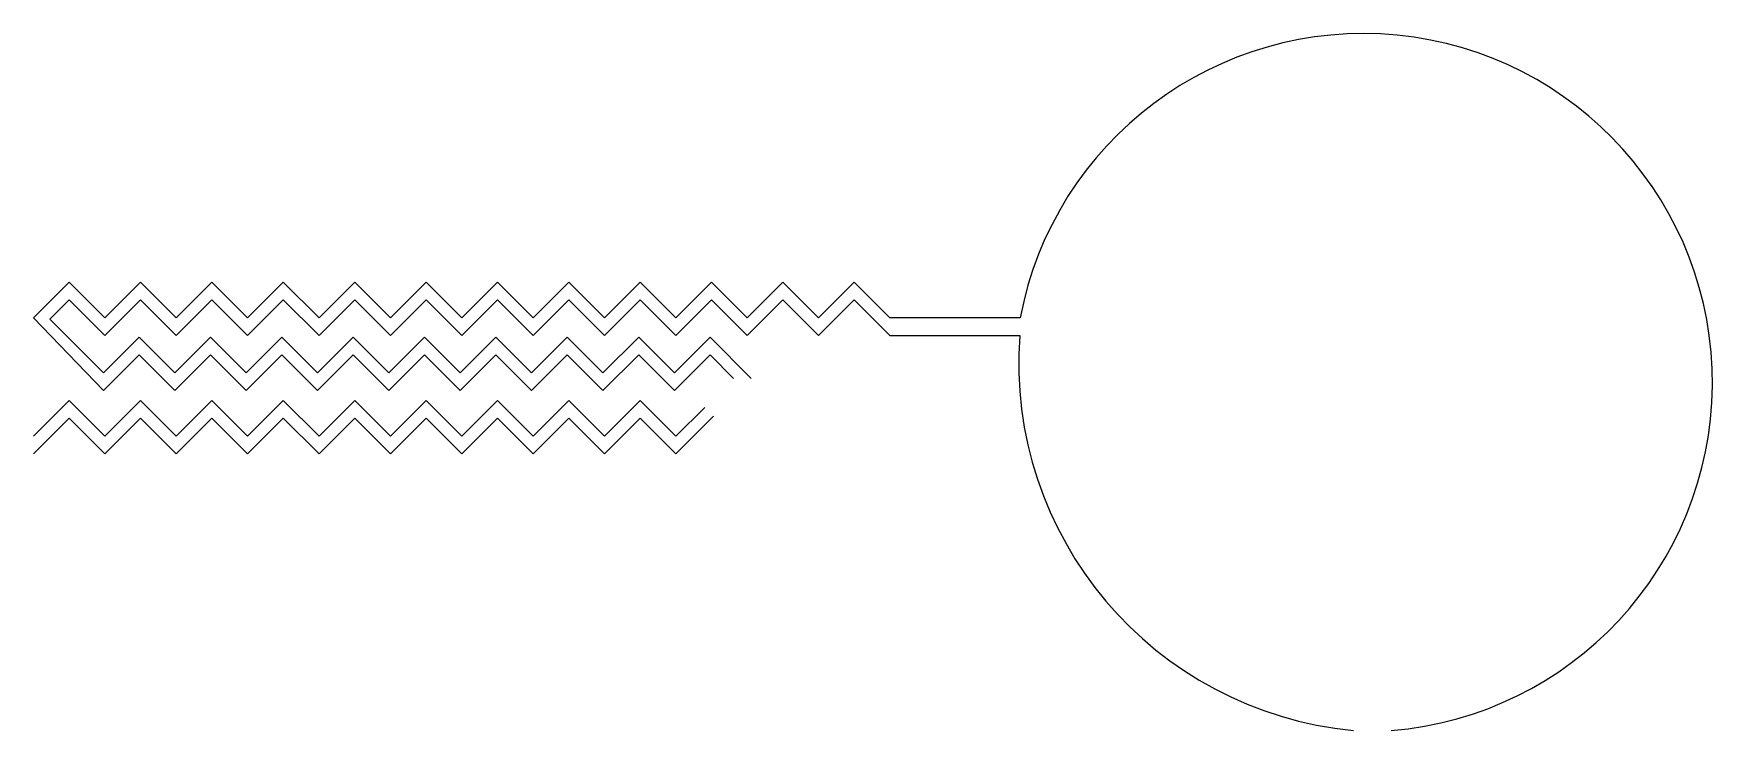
# Model space of a CAD drawing. Extents: x -144.16 to -134.75, y -82.86 to -78.96.
import ezdxf

# ---------------------------------------------------------------- set-up
doc = ezdxf.new("R2010")
doc.units = 0
doc.header["$MEASUREMENT"] = 0
doc.layers.get('0').update_dxf_attribs({"linetype": 'CONTINUOUS'})
doc.layers.add('1', color=7, linetype='CONTINUOUS')

msp = doc.modelspace()

# ---------------------------------------------------------------- linework, layer by layer
at = {"linetype": 'Continuous'}
for centre, radius, start, end in [((-136.7066, -80.9141), 1.957, 274.59378, 169.32198), ((-136.5666, -80.8025), 2.0715, 175.78967, 264.59368)]:
    msp.add_arc(centre, radius, start, end, dxfattribs=at)
at = {"layer": '1'}
for p, q in [((-143.9601, -80.3515), (-144.1601, -80.5515)), ((-143.7601, -80.5515), (-143.9601, -80.3515)), ((-143.5601, -80.3515), (-143.7601, -80.5515)), ((-143.3601, -80.5515), (-143.5601, -80.3515)), ((-143.1601, -80.3515), (-143.3601, -80.5515)), ((-142.9601, -80.5515), (-143.1601, -80.3515)), ((-142.7601, -80.3515), (-142.9601, -80.5515)), ((-142.5601, -80.5515), (-142.7601, -80.3515)), ((-142.3601, -80.3515), (-142.5601, -80.5515)), ((-142.1601, -80.5515), (-142.3601, -80.3515)), ((-141.9601, -80.3515), (-142.1601, -80.5515)), ((-141.7601, -80.5515), (-141.9601, -80.3515)), ((-141.5601, -80.3515), (-141.7601, -80.5515)), ((-141.3601, -80.5515), (-141.5601, -80.3515)), ((-141.1601, -80.3515), (-141.3601, -80.5515)), ((-140.9601, -80.5515), (-141.1601, -80.3515)), ((-140.7601, -80.3515), (-140.9601, -80.5515)), ((-140.5601, -80.5515), (-140.7601, -80.3515)), ((-140.3601, -80.3515), (-140.5601, -80.5515)), ((-140.1601, -80.5515), (-140.3601, -80.3515)), ((-139.9601, -80.3515), (-140.1601, -80.5515)), ((-139.7601, -80.5515), (-139.9601, -80.3515)), ((-139.5601, -80.3515), (-139.7601, -80.5515)), ((-139.3601, -80.5515), (-139.5601, -80.3515)), ((-144.0687, -80.5591), (-143.9601, -80.4505)), ((-143.9601, -80.4505), (-143.7601, -80.6505)), ((-143.7601, -80.6505), (-143.5601, -80.4505)), ((-143.5601, -80.4505), (-143.3601, -80.6505)), ((-143.3601, -80.6505), (-143.1601, -80.4505)), ((-143.1601, -80.4505), (-142.9601, -80.6505)), ((-142.9601, -80.6505), (-142.7601, -80.4505)), ((-142.7601, -80.4505), (-142.5601, -80.6505)), ((-142.5601, -80.6505), (-142.3601, -80.4505)), ((-142.3601, -80.4505), (-142.1601, -80.6505)), ((-142.1601, -80.6505), (-141.9601, -80.4505)), ((-141.9601, -80.4505), (-141.7601, -80.6505)), ((-141.7601, -80.6505), (-141.5601, -80.4505)), ((-141.5601, -80.4505), (-141.3601, -80.6505)), ((-141.3601, -80.6505), (-141.1601, -80.4505)), ((-141.1601, -80.4505), (-140.9601, -80.6505)), ((-140.9601, -80.6505), (-140.7601, -80.4505)), ((-140.7601, -80.4505), (-140.5601, -80.6505)), ((-140.5601, -80.6505), (-140.3601, -80.4505)), ((-140.3601, -80.4505), (-140.1601, -80.6505)), ((-140.1601, -80.6505), (-139.9601, -80.4505)), ((-139.9601, -80.4505), (-139.7601, -80.6505)), ((-139.7601, -80.6505), (-139.5601, -80.4505)), ((-139.5601, -80.4505), (-139.3601, -80.6505)), ((-144.1601, -80.5515), (-143.7683, -80.9588)), ((-138.6297, -80.5515), (-139.3601, -80.5515)), ((-144.0687, -80.5591), (-143.7683, -80.8598)), ((-143.5683, -80.6598), (-143.7683, -80.8598)), ((-143.3683, -80.8598), (-143.5683, -80.6598)), ((-143.1683, -80.6598), (-143.3683, -80.8598)), ((-142.9683, -80.8598), (-143.1683, -80.6598)), ((-142.7683, -80.6598), (-142.9683, -80.8598)), ((-142.5683, -80.8598), (-142.7683, -80.6598)), ((-142.3683, -80.6598), (-142.5683, -80.8598)), ((-142.1683, -80.8598), (-142.3683, -80.6598)), ((-141.9683, -80.6598), (-142.1683, -80.8598)), ((-141.7683, -80.8598), (-141.9683, -80.6598)), ((-141.5683, -80.6598), (-141.7683, -80.8598)), ((-141.3683, -80.8598), (-141.5683, -80.6598)), ((-141.1683, -80.6598), (-141.3683, -80.8598)), ((-140.9683, -80.8598), (-141.1683, -80.6598)), ((-140.7683, -80.6598), (-140.9683, -80.8598)), ((-140.5683, -80.8598), (-140.7683, -80.6598)), ((-140.3683, -80.6598), (-140.5683, -80.8598)), ((-140.1368, -80.8913), (-140.3683, -80.6598)), ((-139.3601, -80.6505), (-138.6326, -80.6505)), ((-143.7683, -80.9588), (-143.5683, -80.7588)), ((-143.5683, -80.7588), (-143.3683, -80.9588)), ((-143.3683, -80.9588), (-143.1683, -80.7588)), ((-143.1683, -80.7588), (-142.9683, -80.9588)), ((-142.9683, -80.9588), (-142.7683, -80.7588)), ((-142.7683, -80.7588), (-142.5683, -80.9588)), ((-142.5683, -80.9588), (-142.3683, -80.7588)), ((-142.3683, -80.7588), (-142.1683, -80.9588)), ((-142.1683, -80.9588), (-141.9683, -80.7588)), ((-141.9683, -80.7588), (-141.7683, -80.9588)), ((-141.7683, -80.9588), (-141.5683, -80.7588)), ((-141.5683, -80.7588), (-141.3683, -80.9588)), ((-141.3683, -80.9588), (-141.1683, -80.7588)), ((-141.1683, -80.7588), (-140.9683, -80.9588)), ((-140.9683, -80.9588), (-140.7683, -80.7588)), ((-140.7683, -80.7588), (-140.5683, -80.9588)), ((-140.5683, -80.9588), (-140.3683, -80.7588)), ((-140.3683, -80.7588), (-140.2358, -80.8913)), ((-143.9601, -81.0155), (-144.1601, -81.2155)), ((-143.7601, -81.2155), (-143.9601, -81.0155)), ((-143.5601, -81.0155), (-143.7601, -81.2155)), ((-143.3601, -81.2155), (-143.5601, -81.0155)), ((-143.1601, -81.0155), (-143.3601, -81.2155)), ((-142.9601, -81.2155), (-143.1601, -81.0155)), ((-142.7601, -81.0155), (-142.9601, -81.2155)), ((-142.5601, -81.2155), (-142.7601, -81.0155)), ((-142.3601, -81.0155), (-142.5601, -81.2155)), ((-142.1601, -81.2155), (-142.3601, -81.0155)), ((-141.9601, -81.0155), (-142.1601, -81.2155)), ((-141.7601, -81.2155), (-141.9601, -81.0155)), ((-141.5601, -81.0155), (-141.7601, -81.2155)), ((-141.3601, -81.2155), (-141.5601, -81.0155)), ((-141.1601, -81.0155), (-141.3601, -81.2155)), ((-140.9601, -81.2155), (-141.1601, -81.0155)), ((-140.7601, -81.0155), (-140.9601, -81.2155)), ((-140.5601, -81.2155), (-140.7601, -81.0155)), ((-144.1601, -81.3145), (-143.9601, -81.1145)), ((-143.9601, -81.1145), (-143.7601, -81.3145)), ((-143.7601, -81.3145), (-143.5601, -81.1145)), ((-143.5601, -81.1145), (-143.3601, -81.3145)), ((-143.3601, -81.3145), (-143.1601, -81.1145)), ((-143.1601, -81.1145), (-142.9601, -81.3145)), ((-142.9601, -81.3145), (-142.7601, -81.1145)), ((-142.7601, -81.1145), (-142.5601, -81.3145)), ((-142.5601, -81.3145), (-142.3601, -81.1145)), ((-142.3601, -81.1145), (-142.1601, -81.3145)), ((-142.1601, -81.3145), (-141.9601, -81.1145)), ((-141.9601, -81.1145), (-141.7601, -81.3145)), ((-141.7601, -81.3145), (-141.5601, -81.1145)), ((-141.5601, -81.1145), (-141.3601, -81.3145)), ((-141.3601, -81.3145), (-141.1601, -81.1145)), ((-141.1601, -81.1145), (-140.9601, -81.3145)), ((-140.9601, -81.3145), (-140.7601, -81.1145)), ((-140.7601, -81.1145), (-140.5601, -81.3145)), ((-140.3979, -81.0534), (-140.5601, -81.2155)), ((-140.5601, -81.3145), (-140.3484, -81.1029))]:
    msp.add_line(p, q, dxfattribs=at)

doc.saveas('drawing.dxf')
